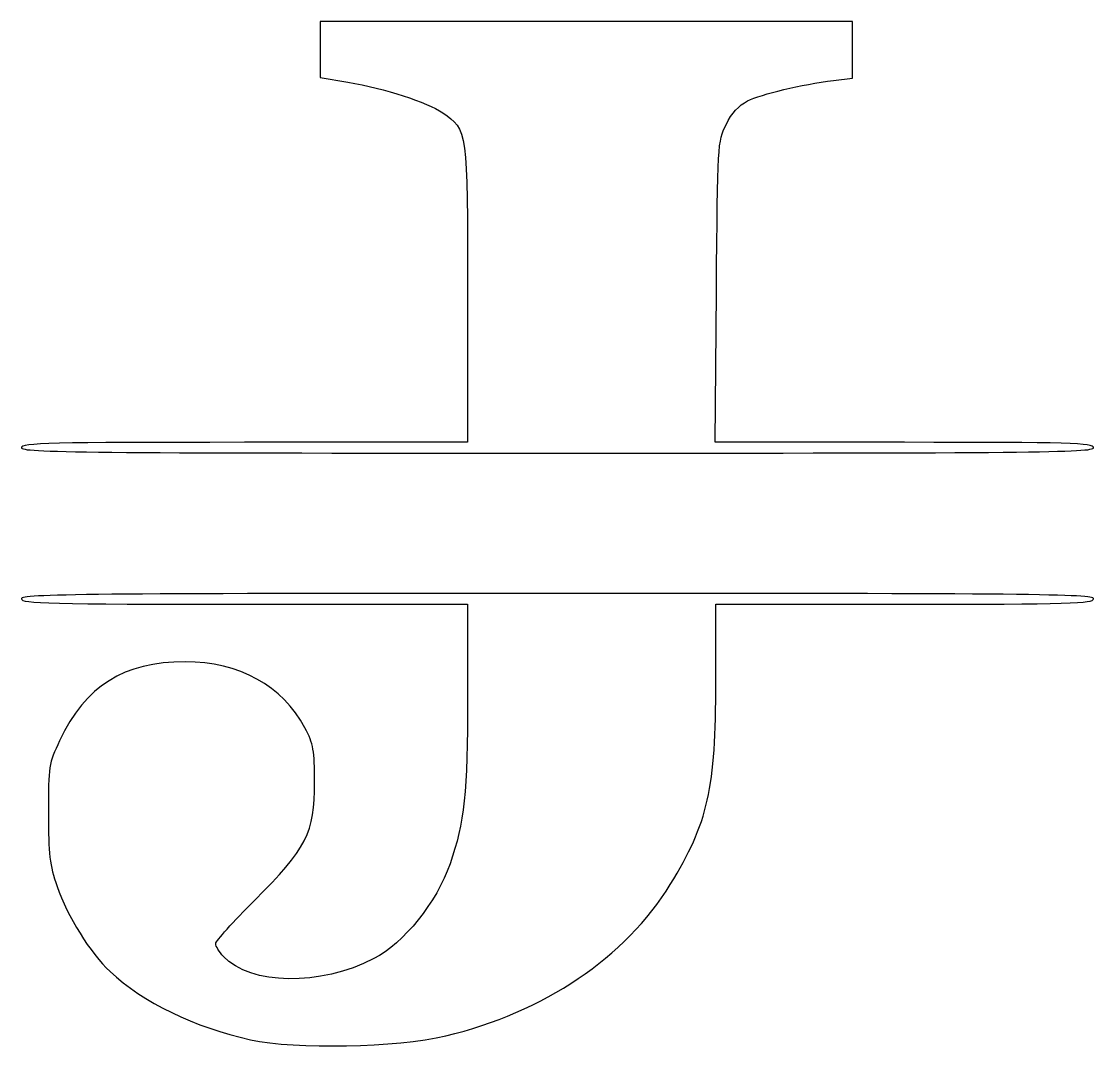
# Model space of a CAD drawing. Header units: centimetres. Extents: x -3.69 to 4.19, y -3.77 to 3.8.
import ezdxf

# ---------------------------------------------------------------- set-up
doc = ezdxf.new("R2010")
doc.units = ezdxf.units.CM
doc.header["$MEASUREMENT"] = 0
doc.layers.add('Layer 1', color=7, linetype='Continuous')

msp = doc.modelspace()

# ---------------------------------------------------------------- linework, layer by layer
at = {"layer": 'Layer 1'}
for points, knots in [([(-3.6943, 0.66023), (-3.6943, 0.69508), (-3.49439, 0.69992), (-2.05388, 0.69992), (-2.05388, 0.69992), (-2.05388, 0.69992), (-0.41346, 0.69992), (-0.41346, 0.69992), (-0.41346, 0.69992), (-0.41346, 0.69992), (-0.41346, 1.78733), (-0.41346, 1.78733), (-0.41346, 1.78733), (-0.41346, 3.0018), (-0.41297, 2.99821), (-0.59584, 3.12315), (-0.59584, 3.12315), (-0.71348, 3.20353), (-1.02046, 3.30261), (-1.2932, 3.34823), (-1.2932, 3.34823), (-1.2932, 3.34823), (-1.49825, 3.38253), (-1.49825, 3.38253), (-1.49825, 3.38253), (-1.49825, 3.38253), (-1.49825, 3.58904), (-1.49825, 3.58904), (-1.49825, 3.58904), (-1.49825, 3.58904), (-1.49825, 3.79555), (-1.49825, 3.79555), (-1.49825, 3.79555), (-1.49825, 3.79555), (0.45967, 3.79555), (0.45967, 3.79555), (0.45967, 3.79555), (0.45967, 3.79555), (2.41759, 3.79555), (2.41759, 3.79555), (2.41759, 3.79555), (2.41759, 3.79555), (2.41759, 3.58729), (2.41759, 3.58729), (2.41759, 3.58729), (2.41759, 3.58729), (2.41759, 3.37903), (2.41759, 3.37903), (2.41759, 3.37903), (2.41759, 3.37903), (2.27868, 3.36165), (2.27868, 3.36165), (2.27868, 3.36165), (2.04309, 3.33217), (1.74762, 3.26167), (1.64647, 3.21081), (1.64647, 3.21081), (1.57973, 3.17725), (1.53085, 3.12335), (1.48772, 3.03576), (1.48772, 3.03576), (1.42576, 2.90992), (1.42535, 2.90289), (1.41675, 1.80456), (1.41675, 1.80456), (1.41675, 1.80456), (1.4081, 0.69992), (1.4081, 0.69992), (1.4081, 0.69992), (1.4081, 0.69992), (2.7992, 0.69992), (2.7992, 0.69992), (2.7992, 0.69992), (4.01809, 0.69992), (4.1903, 0.69501), (4.1903, 0.66023), (4.1903, 0.66023), (4.1903, 0.62513), (3.73463, 0.62054), (0.24801, 0.62054), (0.24801, 0.62054), (-3.23861, 0.62054), (-3.69428, 0.62513), (-3.69428, 0.66023), (-3.69428, 0.66023), (-3.69428, 0.66023), (-3.6943, 0.66023), (-3.6943, 0.66023)], [0, 0, 0, 0, 0.0434783, 0.0434783, 0.0434783, 0.0434783, 0.0869565, 0.0869565, 0.0869565, 0.0869565, 0.1304348, 0.1304348, 0.1304348, 0.1304348, 0.173913, 0.173913, 0.173913, 0.173913, 0.2173913, 0.2173913, 0.2173913, 0.2173913, 0.2608696, 0.2608696, 0.2608696, 0.2608696, 0.3043478, 0.3043478, 0.3043478, 0.3043478, 0.3478261, 0.3478261, 0.3478261, 0.3478261, 0.3913043, 0.3913043, 0.3913043, 0.3913043, 0.4347826, 0.4347826, 0.4347826, 0.4347826, 0.4782609, 0.4782609, 0.4782609, 0.4782609, 0.5217391, 0.5217391, 0.5217391, 0.5217391, 0.5652174, 0.5652174, 0.5652174, 0.5652174, 0.6086957, 0.6086957, 0.6086957, 0.6086957, 0.6521739, 0.6521739, 0.6521739, 0.6521739, 0.6956522, 0.6956522, 0.6956522, 0.6956522, 0.7391304, 0.7391304, 0.7391304, 0.7391304, 0.7826087, 0.7826087, 0.7826087, 0.7826087, 0.826087, 0.826087, 0.826087, 0.826087, 0.8695652, 0.8695652, 0.8695652, 0.8695652, 0.9130435, 0.9130435, 0.9130435, 0.9130435, 1, 1, 1, 1]), ([(-2.01045, -3.69368), (-2.4177, -3.60489), (-2.80281, -3.41806), (-3.04259, -3.19295), (-3.04259, -3.19295), (-3.18746, -3.05694), (-3.35731, -2.78414), (-3.43199, -2.56751), (-3.43199, -2.56751), (-3.4871, -2.40764), (-3.49578, -2.3339), (-3.49582, -2.02529), (-3.49582, -2.02529), (-3.49585, -1.68061), (-3.49299, -1.66204), (-3.41377, -1.49487), (-3.41377, -1.49487), (-3.22221, -1.09063), (-2.9434, -0.91524), (-2.49044, -0.91406), (-2.49044, -0.91406), (-2.09441, -0.91302), (-1.77226, -1.09098), (-1.60952, -1.40067), (-1.60952, -1.40067), (-1.5463, -1.52097), (-1.53848, -1.56485), (-1.53822, -1.80039), (-1.53822, -1.80039), (-1.53782, -2.17043), (-1.5976, -2.28814), (-1.97891, -2.66809), (-1.97891, -2.66809), (-2.13656, -2.82518), (-2.26554, -2.96879), (-2.26554, -2.98722), (-2.26554, -2.98722), (-2.26554, -3.00565), (-2.24, -3.04814), (-2.20879, -3.08164), (-2.20879, -3.08164), (-2.01086, -3.29409), (-1.49706, -3.30147), (-1.10266, -3.09751), (-1.10266, -3.09751), (-0.88135, -2.98307), (-0.64062, -2.68351), (-0.54232, -2.40025), (-0.54232, -2.40025), (-0.43527, -2.09178), (-0.41347, -1.88398), (-0.41347, -1.17201), (-0.41347, -1.17201), (-0.41347, -1.17201), (-0.41347, -0.49071), (-0.41347, -0.49071), (-0.41347, -0.49071), (-0.41347, -0.49071), (-2.05389, -0.49071), (-2.05389, -0.49071), (-2.05389, -0.49071), (-3.4944, -0.49071), (-3.69431, -0.48587), (-3.69431, -0.45102), (-3.69431, -0.45102), (-3.69431, -0.41592), (-3.23864, -0.41133), (0.24798, -0.41133), (0.24798, -0.41133), (3.7346, -0.41133), (4.19027, -0.41592), (4.19027, -0.45102), (4.19027, -0.45102), (4.19027, -0.48579), (4.01829, -0.49071), (2.80121, -0.49071), (2.80121, -0.49071), (2.80121, -0.49071), (1.41215, -0.49071), (1.41215, -0.49071), (1.41215, -0.49071), (1.41215, -0.49071), (1.41215, -1.06068), (1.41215, -1.06068), (1.41215, -1.06068), (1.41215, -1.8473), (1.35603, -2.09761), (1.0778, -2.55193), (1.0778, -2.55193), (0.75046, -3.08644), (0.14573, -3.49415), (-0.57297, -3.6649), (-0.57297, -3.6649), (-0.93722, -3.75144), (-1.67755, -3.76627), (-2.01045, -3.69369), (-2.01045, -3.69369), (-2.01045, -3.69369), (-2.01045, -3.69368), (-2.01045, -3.69368)], [0, 0, 0, 0, 0.0384615, 0.0384615, 0.0384615, 0.0384615, 0.0769231, 0.0769231, 0.0769231, 0.0769231, 0.1153846, 0.1153846, 0.1153846, 0.1153846, 0.1538462, 0.1538462, 0.1538462, 0.1538462, 0.1923077, 0.1923077, 0.1923077, 0.1923077, 0.2307692, 0.2307692, 0.2307692, 0.2307692, 0.2692308, 0.2692308, 0.2692308, 0.2692308, 0.3076923, 0.3076923, 0.3076923, 0.3076923, 0.3461538, 0.3461538, 0.3461538, 0.3461538, 0.3846154, 0.3846154, 0.3846154, 0.3846154, 0.4230769, 0.4230769, 0.4230769, 0.4230769, 0.4615385, 0.4615385, 0.4615385, 0.4615385, 0.5, 0.5, 0.5, 0.5, 0.5384615, 0.5384615, 0.5384615, 0.5384615, 0.5769231, 0.5769231, 0.5769231, 0.5769231, 0.6153846, 0.6153846, 0.6153846, 0.6153846, 0.6538462, 0.6538462, 0.6538462, 0.6538462, 0.6923077, 0.6923077, 0.6923077, 0.6923077, 0.7307692, 0.7307692, 0.7307692, 0.7307692, 0.7692308, 0.7692308, 0.7692308, 0.7692308, 0.8076923, 0.8076923, 0.8076923, 0.8076923, 0.8461538, 0.8461538, 0.8461538, 0.8461538, 0.8846154, 0.8846154, 0.8846154, 0.8846154, 0.9230769, 0.9230769, 0.9230769, 0.9230769, 1, 1, 1, 1])]:
    msp.add_open_spline(points, degree=3, knots=knots, dxfattribs=at)

doc.saveas('drawing.dxf')
